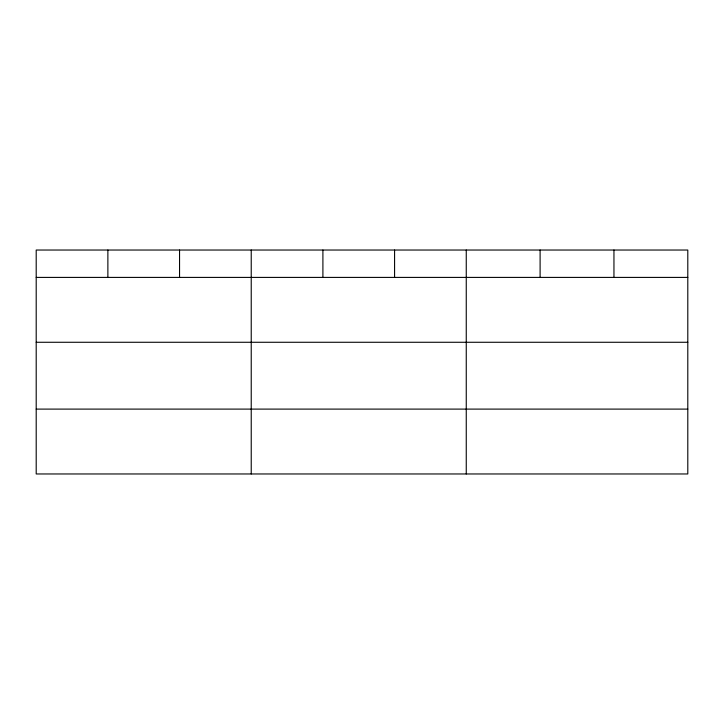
<?xml version="1.0" encoding="UTF-8"?>
<svg xmlns="http://www.w3.org/2000/svg" width="724" height="724" viewBox="0 0 724 724"><rect width="100%" height="100%" fill="white"/><g stroke="black" fill="none" stroke-linecap="round" stroke-linejoin="round"><path stroke-width="1.09" d="M687.8 342.271L687.8 250.033L36.2 250.033L36.2 473.967L687.8 473.967L687.8 342.271L36.2 342.271M36.2 277.41L687.8 277.41M36.2 409.105L687.8 409.105M613.952 250.033L613.952 277.41M540.104 250.033L540.104 277.41M466.256 250.033L466.256 473.967M394.58 250.033L394.58 277.41M322.904 250.033L322.904 277.41M251.228 250.033L251.228 473.967M179.552 250.033L179.552 277.41M107.876 250.033L107.876 277.41"/></g></svg>
